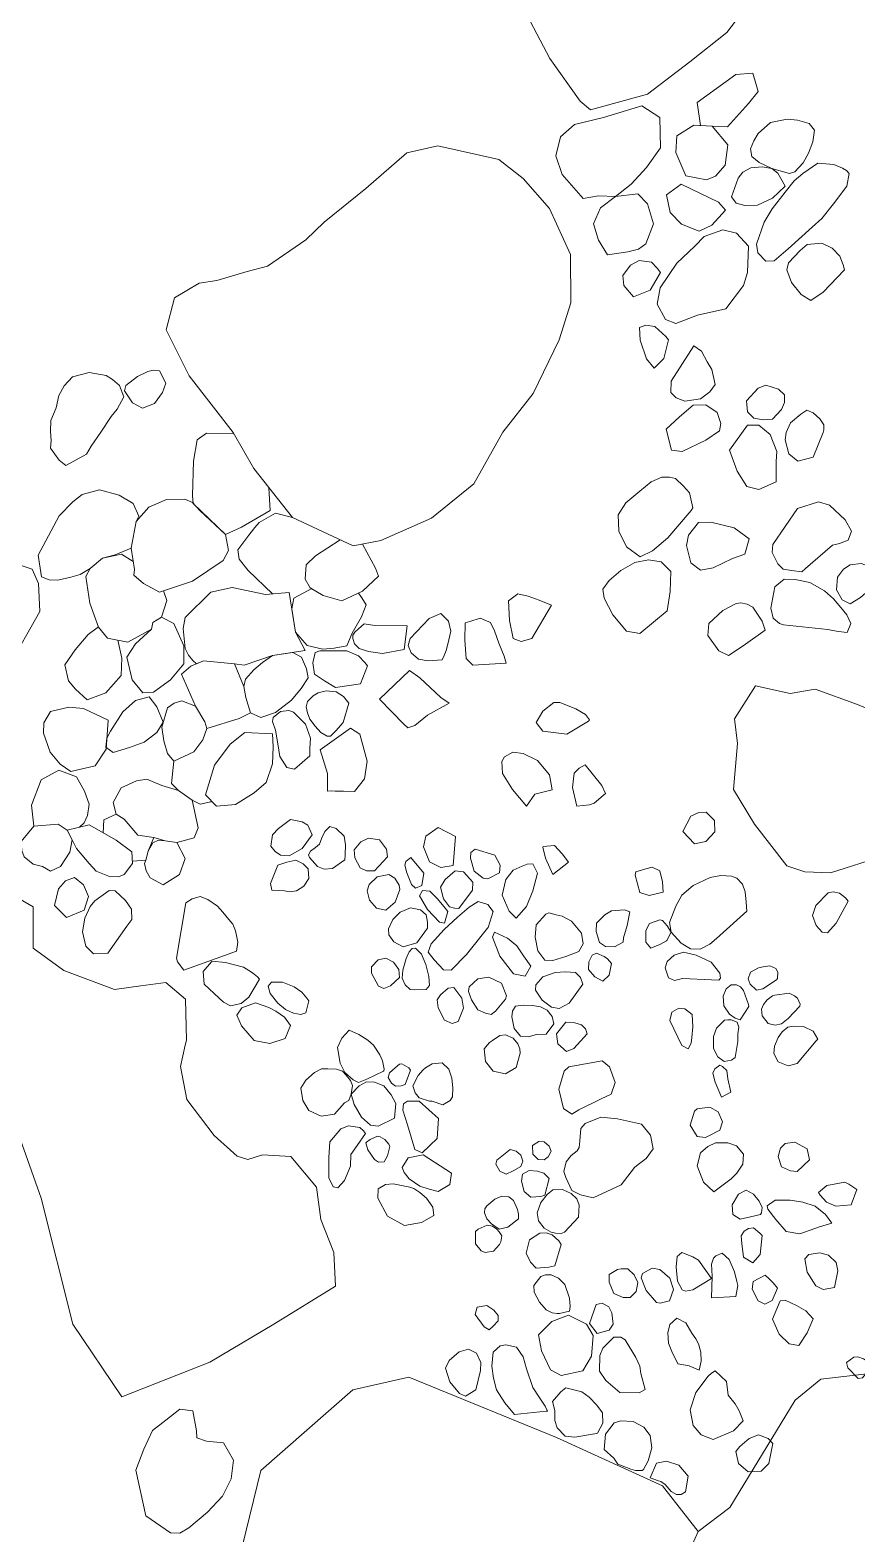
# Model space of a CAD drawing. Header units: metres. Extents: x -10443 to -4073, y -33280 to -26846.
# Drawn here: x -7325.156 to -7322.687, y -29233.249 to -29228.76 of the extents above; entities that cross this region are included whole.
import ezdxf

# ---------------------------------------------------------------- set-up
doc = ezdxf.new("R2010")
doc.units = ezdxf.units.M
doc.header["$MEASUREMENT"] = 0
doc.linetypes.add('CONTINUOUS_2', pattern=[0])
doc.layers.add('石', color=241, linetype='CONTINUOUS_2', lineweight=18)

msp = doc.modelspace()

# ---------------------------------------------------------------- linework, layer by layer
at = {"layer": '石', "linetype": 'CONTINUOUS_2', "lineweight": 18, "flags": 128}
for points in [[(-7322.9554, -29228.3887), (-7323.1047, -29228.236), (-7323.2207, -29228.1848), (-7323.2845, -29228.1959), (-7323.3996, -29228.2524), (-7323.46, -29228.2984), (-7323.4898, -29228.3752), (-7323.5358, -29228.4186), (-7323.6139, -29228.5053), (-7323.699, -29228.6286), (-7323.6721, -29228.7168), (-7323.604, -29228.8457), (-7323.5139, -29228.9728), (-7323.4828, -29228.9985), (-7323.3122, -29228.952), (-7323.1858, -29228.8554), (-7323.0757, -29228.7677), (-7322.9627, -29228.6187), (-7322.9024, -29228.5304), (-7322.9554, -29228.3887)], [(-7323.154, -29229.0451), (-7323.1648, -29228.9767), (-7323.0486, -29228.8934), (-7322.9983, -29228.8888), (-7322.9826, -29228.944), (-7323.0114, -29228.9799), (-7323.0738, -29229.0487), (-7323.0994, -29229.0486), (-7323.111, -29229.0493), (-7323.1198, -29229.0473)], [(-7323.4592, -29229.2556), (-7323.5047, -29229.2631), (-7323.5675, -29229.191), (-7323.5858, -29229.1356), (-7323.5719, -29229.0792), (-7323.5301, -29229.0418), (-7323.4438, -29229.0212), (-7323.3293, -29228.9863), (-7323.276, -29229.0218), (-7323.2736, -29229.1117), (-7323.3159, -29229.1707), (-7323.3613, -29229.2206), (-7323.4081, -29229.2575), (-7323.4592, -29229.2556)], [(-7323.1363, -29229.2073), (-7323.1981, -29229.1955), (-7323.2279, -29229.1262), (-7323.2248, -29229.0765), (-7323.1745, -29229.0438), (-7323.1198, -29229.0473), (-7323.0733, -29229.1026), (-7323.0812, -29229.1634), (-7323.1098, -29229.1968), (-7323.1363, -29229.2073)], [(-7324.7242, -29229.5598), (-7324.6512, -29229.5162), (-7324.5986, -29229.5074), (-7324.5078, -29229.4807), (-7324.4469, -29229.4649), (-7324.3324, -29229.3865), (-7324.2778, -29229.3336), (-7324.1537, -29229.233), (-7324.031, -29229.1265), (-7323.9388, -29229.1057), (-7323.756, -29229.1467), (-7323.684, -29229.203), (-7323.6054, -29229.2925), (-7323.5425, -29229.4306), (-7323.5417, -29229.5748), (-7323.5763, -29229.6852), (-7323.6538, -29229.8456), (-7323.7446, -29229.9607), (-7323.8311, -29230.1145), (-7323.9573, -29230.2169), (-7324.1092, -29230.2843), (-7324.1913, -29230.3002), (-7324.3722, -29230.2152), (-7324.4882, -29230.0686), (-7324.5499, -29229.9613), (-7324.6812, -29229.7923), (-7324.7499, -29229.6555), (-7324.7242, -29229.5598)], [(-7323.3712, -29229.4221), (-7323.4322, -29229.4309), (-7323.4592, -29229.3875), (-7323.4741, -29229.3388), (-7323.4533, -29229.2907), (-7323.4081, -29229.2575), (-7323.342, -29229.2492), (-7323.3126, -29229.2787), (-7323.2948, -29229.3391), (-7323.3179, -29229.3986), (-7323.3398, -29229.4146), (-7323.3712, -29229.4221)], [(-7324.9284, -29229.7911), (-7324.9793, -29229.7829), (-7325.0289, -29229.7952), (-7325.054, -29229.8219), (-7325.0699, -29229.8512), (-7325.0777, -29229.8878), (-7325.0935, -29229.9255), (-7325.0949, -29229.9588), (-7325.093, -29229.9851), (-7325.095, -29230.0085), (-7325.0689, -29230.0438), (-7325.0487, -29230.0604), (-7324.9869, -29230.0259), (-7324.9734, -29230.002), (-7324.9447, -29229.9605), (-7324.9133, -29229.9139), (-7324.8962, -29229.8919), (-7324.8755, -29229.855), (-7324.8885, -29229.8212), (-7324.9093, -29229.8038), (-7324.9284, -29229.7911)], [(-7324.8743, -29229.8372), (-7324.8501, -29229.8728), (-7324.82, -29229.8887), (-7324.7842, -29229.8747), (-7324.7601, -29229.8419), (-7324.7501, -29229.8147), (-7324.7696, -29229.7773), (-7324.788, -29229.7753), (-7324.804, -29229.7796), (-7324.8353, -29229.7947), (-7324.8699, -29229.8217), (-7324.8743, -29229.8372)], [(-7324.5482, -29229.9654), (-7324.6295, -29229.964), (-7324.6568, -29229.9839), (-7324.6683, -29230.0469), (-7324.6706, -29230.1509), (-7324.669, -29230.173), (-7324.5725, -29230.2664), (-7324.525, -29230.244), (-7324.4395, -29230.1942), (-7324.4435, -29230.127)], [(-7324.8387, -29230.2276), (-7324.831, -29230.211), (-7324.8479, -29230.1739), (-7324.8901, -29230.1486), (-7324.9485, -29230.1326), (-7325.0004, -29230.1469), (-7325.0285, -29230.1683), (-7325.0686, -29230.2104), (-7325.1087, -29230.2849), (-7325.1313, -29230.3279), (-7325.1221, -29230.3925), (-7325.099, -29230.4013), (-7325.0729, -29230.4025), (-7325.0345, -29230.3933), (-7325.0058, -29230.385), (-7324.9763, -29230.3674), (-7324.9394, -29230.3364), (-7324.9022, -29230.3263), (-7324.8541, -29230.3066), (-7324.8387, -29230.2276)], [(-7324.8444, -29230.3706), (-7324.8541, -29230.3066), (-7324.8387, -29230.2276), (-7324.8015, -29230.1839), (-7324.7483, -29230.1612), (-7324.6936, -29230.1609), (-7324.6714, -29230.1705), (-7324.649, -29230.1939), (-7324.5725, -29230.2664), (-7324.5635, -29230.3141), (-7324.5797, -29230.3434), (-7324.6706, -29230.4055), (-7324.7691, -29230.4379), (-7324.8173, -29230.4123), (-7324.8458, -29230.3876), (-7324.8444, -29230.3706)], [(-7324.4319, -29230.4428), (-7324.5052, -29230.3738), (-7324.5321, -29230.3398), (-7324.5356, -29230.3114), (-7324.5028, -29230.2681), (-7324.485, -29230.2449), (-7324.472, -29230.2306), (-7324.4228, -29230.2026), (-7324.3722, -29230.2152)], [(-7324.2298, -29230.2821), (-7324.3034, -29230.3297), (-7324.3314, -29230.3563), (-7324.3343, -29230.3996), (-7324.3194, -29230.4248), (-7324.2813, -29230.4478), (-7324.2255, -29230.4638), (-7324.1632, -29230.435), (-7324.1157, -29230.3905), (-7324.1247, -29230.3667), (-7324.1637, -29230.2949)], [(-7325.5416, -29230.7622), (-7325.5329, -29230.6772), (-7325.4433, -29230.5031), (-7325.4004, -29230.4223), (-7325.3386, -29230.3751), (-7325.2232, -29230.3442), (-7325.1498, -29230.3699), (-7325.1305, -29230.4126), (-7325.1263, -29230.4962), (-7325.2216, -29230.6634), (-7325.4605, -29230.8308), (-7325.5205, -29230.7987), (-7325.5416, -29230.7622)], [(-7324.848, -29230.3469), (-7324.8829, -29230.3251), (-7324.9394, -29230.3364), (-7324.9763, -29230.3674), (-7324.9894, -29230.391), (-7324.9776, -29230.4706), (-7324.9515, -29230.5429), (-7324.9244, -29230.5752), (-7324.864, -29230.5873), (-7324.7937, -29230.5484), (-7324.789, -29230.5285), (-7324.7631, -29230.5125), (-7324.7471, -29230.4626), (-7324.757, -29230.4339)], [(-7324.6586, -29230.6518), (-7324.6378, -29230.6429), (-7324.5457, -29230.6516), (-7324.5165, -29230.6564), (-7324.4321, -29230.6269), (-7324.3344, -29230.6123), (-7324.3635, -29230.5576), (-7324.3825, -29230.4386), (-7324.4529, -29230.4446), (-7324.5528, -29230.4237), (-7324.616, -29230.4383), (-7324.6924, -29230.5136), (-7324.6987, -29230.5461), (-7324.6929, -29230.6062), (-7324.6833, -29230.6261), (-7324.6695, -29230.6424), (-7324.6586, -29230.6518)], [(-7324.3149, -29230.4275), (-7324.3683, -29230.4564), (-7324.3745, -29230.4883), (-7324.3635, -29230.5576), (-7324.3286, -29230.5974), (-7324.2817, -29230.6083), (-7324.2481, -29230.6053), (-7324.2099, -29230.5984), (-7324.1943, -29230.5603), (-7324.1665, -29230.5122), (-7324.1523, -29230.4762), (-7324.165, -29230.4554), (-7324.1753, -29230.4406)], [(-7324.8513, -29230.6996), (-7324.8188, -29230.7383), (-7324.787, -29230.7368), (-7324.7368, -29230.6993), (-7324.6967, -29230.6516), (-7324.6969, -29230.5981), (-7324.7264, -29230.532), (-7324.7631, -29230.5125), (-7324.789, -29230.5285), (-7324.7937, -29230.5484), (-7324.8411, -29230.5921), (-7324.8674, -29230.6318), (-7324.8513, -29230.6996)], [(-7324.8936, -29230.5814), (-7324.8814, -29230.6348), (-7324.8836, -29230.687), (-7324.93, -29230.739), (-7324.9857, -29230.7597), (-7325.02, -29230.7273), (-7325.0409, -29230.7024), (-7325.0521, -29230.6553), (-7325.0213, -29230.6106), (-7324.9826, -29230.564), (-7324.9518, -29230.5419)], [(-7324.5181, -29230.7195), (-7324.5457, -29230.6516), (-7324.6378, -29230.6429), (-7324.6756, -29230.659), (-7324.7039, -29230.6827), (-7324.6622, -29230.7786), (-7324.6344, -29230.8255), (-7324.6282, -29230.8454), (-7324.5317, -29230.8149), (-7324.498, -29230.7987), (-7324.5119, -29230.7521), (-7324.5181, -29230.7195)], [(-7322.8969, -29231.2546), (-7322.9937, -29231.1308), (-7323.0558, -29231.0273), (-7323.0437, -29230.89), (-7323.0527, -29230.8162), (-7322.9902, -29230.7179), (-7322.8865, -29230.7404), (-7322.8124, -29230.7277), (-7322.6857, -29230.7733), (-7322.5708, -29230.8218), (-7322.4253, -29230.873), (-7322.4164, -29230.9247), (-7322.4217, -29231.1174), (-7322.6099, -29231.2258), (-7322.7661, -29231.2756), (-7322.8428, -29231.2727), (-7322.8969, -29231.2546)], [(-7325.0945, -29230.7942), (-7325.0399, -29230.7818), (-7324.9964, -29230.7851), (-7324.9231, -29230.82), (-7324.929, -29230.9066), (-7324.9613, -29230.9567), (-7325.0345, -29230.9731), (-7325.0662, -29230.9515), (-7325.0961, -29230.9159), (-7325.1156, -29230.8589), (-7325.1146, -29230.8277), (-7325.0945, -29230.7942)], [(-7324.93, -29230.9006), (-7324.9074, -29230.9163), (-7324.8589, -29230.9017), (-7324.8154, -29230.8862), (-7324.777, -29230.8571), (-7324.7582, -29230.8257), (-7324.7777, -29230.7801), (-7324.8002, -29230.7508), (-7324.8415, -29230.7615), (-7324.8792, -29230.7952), (-7324.9156, -29230.8529), (-7324.9271, -29230.8741), (-7324.93, -29230.9006)], [(-7324.6622, -29230.7786), (-7324.7029, -29230.7625), (-7324.7257, -29230.7691), (-7324.7458, -29230.7838), (-7324.7627, -29230.841), (-7324.7566, -29230.882), (-7324.7451, -29230.9194), (-7324.7266, -29230.9427), (-7324.6673, -29230.9148), (-7324.6402, -29230.8785), (-7324.6282, -29230.8454), (-7324.6344, -29230.8255)], [(-7324.5317, -29230.8149), (-7324.6282, -29230.8454), (-7324.6402, -29230.8785), (-7324.6673, -29230.9148), (-7324.7266, -29230.9427), (-7324.7333, -29231.009), (-7324.7124, -29231.03), (-7324.6716, -29231.0587), (-7324.6476, -29231.0712), (-7324.6162, -29231.0637), (-7324.6144, -29231.0615)], [(-7325.1443, -29231.1364), (-7325.1517, -29231.0736), (-7325.1229, -29230.9982), (-7325.0703, -29230.9697), (-7325.0173, -29230.9892), (-7324.9938, -29231.0322), (-7324.9789, -29231.0711), (-7324.9847, -29231.1042), (-7324.9941, -29231.1267), (-7325.0083, -29231.1395)], [(-7324.8992, -29231.1006), (-7324.9074, -29231.0659), (-7324.8836, -29231.0219), (-7324.838, -29231.0014), (-7324.8068, -29230.9961), (-7324.7629, -29231.0148), (-7324.7124, -29231.03), (-7324.6716, -29231.0587), (-7324.6544, -29231.1416), (-7324.6661, -29231.1713), (-7324.7174, -29231.185), (-7324.7526, -29231.1807), (-7324.7862, -29231.1705)], [(-7324.9373, -29231.1565), (-7324.9353, -29231.1176), (-7324.8985, -29231.1003), (-7324.8748, -29231.116), (-7324.834, -29231.1635), (-7324.7862, -29231.1705), (-7324.8034, -29231.2111), (-7324.8103, -29231.2379), (-7324.8503, -29231.2405)], [(-7325.1803, -29231.2091), (-7325.1825, -29231.1824), (-7325.1443, -29231.1364), (-7325.0716, -29231.1306), (-7325.0447, -29231.1485), (-7325.0302, -29231.1775), (-7325.0368, -29231.2145), (-7325.0653, -29231.2572), (-7325.0953, -29231.2712), (-7325.1188, -29231.2574), (-7325.147, -29231.2496), (-7325.1736, -29231.228), (-7325.1803, -29231.2091)], [(-7325.0447, -29231.1485), (-7324.9798, -29231.1325), (-7324.8984, -29231.1784), (-7324.8524, -29231.2131), (-7324.8497, -29231.2476), (-7324.8749, -29231.2812), (-7324.8914, -29231.2878), (-7324.9186, -29231.2865), (-7324.9582, -29231.2705), (-7324.9796, -29231.2476), (-7325.0172, -29231.2027), (-7325.0302, -29231.1775)], [(-7324.7174, -29231.185), (-7324.6931, -29231.2332), (-7324.7099, -29231.2809), (-7324.758, -29231.3119), (-7324.7976, -29231.2912), (-7324.8097, -29231.2701), (-7324.8146, -29231.2482), (-7324.8103, -29231.2379), (-7324.8034, -29231.2111), (-7324.7897, -29231.1858), (-7324.7726, -29231.178), (-7324.7526, -29231.1807)], [(-7324.8818, -29232.8402), (-7325.0285, -29232.6226), (-7325.1224, -29232.2472), (-7325.2084, -29232.0046), (-7325.4709, -29231.5873), (-7325.5426, -29231.5513), (-7325.5297, -29231.4619), (-7325.5496, -29231.4064), (-7325.4656, -29231.3372), (-7325.3751, -29231.2931), (-7325.2516, -29231.3169), (-7325.1464, -29231.3774), (-7325.1463, -29231.5009), (-7325.0547, -29231.5674), (-7324.9036, -29231.624), (-7324.8247, -29231.6135), (-7324.7501, -29231.6027), (-7324.6917, -29231.6533), (-7324.6893, -29231.7749), (-7324.6928, -29231.7897), (-7324.707, -29231.8535), (-7324.6876, -29231.9527), (-7324.6059, -29232.0595), (-7324.5377, -29232.1218), (-7324.506, -29232.131), (-7324.4615, -29232.1176), (-7324.3775, -29232.1228), (-7324.301, -29232.214), (-7324.2877, -29232.3105), (-7324.2487, -29232.4092), (-7324.2445, -29232.5092), (-7324.4277, -29232.6232), (-7324.6196, -29232.7364), (-7324.8818, -29232.8402)], [(-7321.0203, -29232.6169), (-7321.0749, -29232.613), (-7321.1504, -29232.5843), (-7321.2061, -29232.5496), (-7321.2756, -29232.53), (-7321.3162, -29232.5428), (-7321.3606, -29232.5765), (-7321.4234, -29232.6451), (-7321.4587, -29232.6748), (-7321.5616, -29232.6956), (-7321.6261, -29232.6948), (-7321.7288, -29232.6695), (-7322.1601, -29232.6683), (-7322.2957, -29232.6882), (-7322.3853, -29232.8325), (-7322.4948, -29232.9279), (-7322.5817, -29232.8096), (-7322.632, -29232.7686), (-7322.7954, -29232.787), (-7322.8721, -29232.8496), (-7323.0668, -29233.1706), (-7323.1615, -29233.2418)], [(-7323.994, -29233.7729), (-7324.3638, -29233.68), (-7324.5779, -29233.5157), (-7324.4669, -29233.0601), (-7324.1926, -29232.8186), (-7324.025, -29232.7814), (-7323.5839, -29232.9617), (-7323.2676, -29233.1058), (-7323.1615, -29233.2418), (-7323.2528, -29233.4457)]]:
    msp.add_lwpolyline(points, dxfattribs=at)
for points in [[(-7322.9792, -29229.1561), (-7323.001, -29229.1376), (-7323.005, -29229.1153), (-7322.9952, -29229.0908), (-7322.9822, -29229.0694), (-7322.9457, -29229.0366), (-7322.8957, -29229.0267), (-7322.8646, -29229.0294), (-7322.8301, -29229.0393), (-7322.8141, -29229.059), (-7322.8191, -29229.0936), (-7322.8318, -29229.1273), (-7322.8475, -29229.1568), (-7322.8724, -29229.1834), (-7322.8888, -29229.1882), (-7322.9416, -29229.1732)], [(-7322.9391, -29229.262), (-7322.984, -29229.2831), (-7323.022, -29229.2843), (-7323.0477, -29229.2775), (-7323.0614, -29229.2584), (-7323.0418, -29229.2029), (-7323.028, -29229.1843), (-7323.0044, -29229.1716), (-7322.9707, -29229.1681), (-7322.9416, -29229.1732), (-7322.9236, -29229.1876), (-7322.902, -29229.2261)], [(-7322.893, -29229.4133), (-7322.9346, -29229.4495), (-7322.9598, -29229.4505), (-7322.9832, -29229.4253), (-7322.9874, -29229.3993), (-7322.9643, -29229.3339), (-7322.9403, -29229.2936), (-7322.9019, -29229.2437), (-7322.8752, -29229.2107), (-7322.8489, -29229.1887), (-7322.8039, -29229.1579), (-7322.7567, -29229.1621), (-7322.7301, -29229.1727), (-7322.7185, -29229.1795), (-7322.7109, -29229.1885), (-7322.7174, -29229.2258), (-7322.7574, -29229.2795), (-7322.7926, -29229.3232), (-7322.8212, -29229.3484)], [(-7323.1207, -29229.3424), (-7323.1589, -29229.3602), (-7323.2111, -29229.3402), (-7323.2445, -29229.3046), (-7323.2563, -29229.2525), (-7323.2122, -29229.2207), (-7323.1003, -29229.2739), (-7323.0802, -29229.2978)], [(-7323.079, -29229.592), (-7323.1636, -29229.6116), (-7323.2283, -29229.6358), (-7323.259, -29229.6244), (-7323.2839, -29229.578), (-7323.2748, -29229.5296), (-7323.225, -29229.456), (-7323.1715, -29229.4058), (-7323.143, -29229.3765), (-7323.0873, -29229.3564), (-7323.0468, -29229.3666), (-7323.0107, -29229.4054), (-7323.0137, -29229.4841), (-7323.0258, -29229.5225)], [(-7322.788, -29229.5429), (-7322.8249, -29229.568), (-7322.8541, -29229.55), (-7322.8831, -29229.5141), (-7322.8964, -29229.4757), (-7322.8914, -29229.4549), (-7322.8574, -29229.4181), (-7322.8359, -29229.4001), (-7322.7926, -29229.3968), (-7322.7617, -29229.4111), (-7322.7382, -29229.435), (-7322.7282, -29229.4609), (-7322.725, -29229.4759)], [(-7323.3047, -29229.537), (-7323.3545, -29229.5564), (-7323.383, -29229.5224), (-7323.3862, -29229.4933), (-7323.3629, -29229.4619), (-7323.338, -29229.4481), (-7323.3005, -29229.4532), (-7323.2835, -29229.4708), (-7323.2737, -29229.4838)], [(-7323.2634, -29229.7409), (-7323.2929, -29229.7691), (-7323.3155, -29229.7421), (-7323.3344, -29229.6859), (-7323.3368, -29229.6478), (-7323.3176, -29229.6411), (-7323.2904, -29229.6454), (-7323.2583, -29229.6752), (-7323.2502, -29229.6849)], [(-7323.1106, -29229.8184), (-7323.1266, -29229.8401), (-7323.1541, -29229.8608), (-7323.2015, -29229.8676), (-7323.227, -29229.8583), (-7323.2429, -29229.8422), (-7323.2419, -29229.8082), (-7323.1743, -29229.7031), (-7323.1513, -29229.7192), (-7323.1342, -29229.7509), (-7323.1208, -29229.7739)], [(-7322.9393, -29229.9216), (-7322.9671, -29229.9237), (-7322.9956, -29229.9192), (-7323.0144, -29229.8996), (-7323.0173, -29229.8666), (-7322.9826, -29229.8292), (-7322.9593, -29229.8204), (-7322.9219, -29229.8326), (-7322.9041, -29229.8496), (-7322.9034, -29229.8715), (-7322.9124, -29229.8931)], [(-7323.1381, -29229.9847), (-7323.2094, -29230.0179), (-7323.2408, -29230.0142), (-7323.2565, -29229.9512), (-7323.2167, -29229.9143), (-7323.1761, -29229.8803), (-7323.1385, -29229.8787), (-7323.1049, -29229.9019), (-7323.0933, -29229.9347), (-7323.0981, -29229.9564)], [(-7322.8183, -29230.0355), (-7322.8636, -29230.047), (-7322.8906, -29230.0254), (-7322.9013, -29229.983), (-7322.8984, -29229.9611), (-7322.8853, -29229.9324), (-7322.8552, -29229.9071), (-7322.8368, -29229.8953), (-7322.8182, -29229.9027), (-7322.7977, -29229.9208), (-7322.7867, -29229.9382), (-7322.7861, -29229.9536), (-7322.7887, -29229.9611)], [(-7322.9287, -29230.1087), (-7322.9798, -29230.1321), (-7323.0157, -29230.1232), (-7323.0453, -29230.0773), (-7323.0678, -29230.0147), (-7323.014, -29229.9395), (-7322.9803, -29229.9395), (-7322.9462, -29229.9675), (-7322.9266, -29230.0184), (-7322.9282, -29230.0481)], [(-7323.2522, -29230.2761), (-7323.2979, -29230.3145), (-7323.3341, -29230.3325), (-7323.3749, -29230.3029), (-7323.3987, -29230.2556), (-7323.4002, -29230.2073), (-7323.3769, -29230.1718), (-7323.3353, -29230.1369), (-7323.3021, -29230.109), (-7323.27, -29230.0945), (-7323.2469, -29230.0946), (-7323.229, -29230.099), (-7323.2049, -29230.1213), (-7323.1875, -29230.1421), (-7323.1769, -29230.1864), (-7323.1825, -29230.1946)], [(-7322.8409, -29230.367), (-7322.8521, -29230.3776), (-7322.8825, -29230.3737), (-7322.9072, -29230.3696), (-7322.9238, -29230.354), (-7322.9407, -29230.3198), (-7322.9386, -29230.2956), (-7322.8644, -29230.1885), (-7322.8023, -29230.1682), (-7322.7698, -29230.1788), (-7322.7229, -29230.222), (-7322.7035, -29230.2565), (-7322.7141, -29230.2831), (-7322.7394, -29230.2925), (-7322.7604, -29230.2983)], [(-7323.117, -29230.3658), (-7323.1541, -29230.3722), (-7323.183, -29230.3504), (-7323.1959, -29230.2992), (-7323.1902, -29230.2679), (-7323.16, -29230.2302), (-7323.1233, -29230.2295), (-7323.0537, -29230.2457), (-7323.0091, -29230.2791), (-7323.022, -29230.3242), (-7323.0591, -29230.3377)], [(-7323.2543, -29230.4934), (-7323.3353, -29230.5615), (-7323.3751, -29230.5541), (-7323.4161, -29230.5053), (-7323.4416, -29230.4559), (-7323.4461, -29230.4295), (-7323.4274, -29230.4032), (-7323.3921, -29230.3735), (-7323.3505, -29230.3493), (-7323.3093, -29230.3413), (-7323.2723, -29230.3474), (-7323.243, -29230.376), (-7323.2454, -29230.4364)], [(-7322.6765, -29230.4539), (-7322.7077, -29230.473), (-7322.7311, -29230.4611), (-7322.7481, -29230.4313), (-7322.7453, -29230.3935), (-7322.7277, -29230.3693), (-7322.7074, -29230.357), (-7322.6749, -29230.3526), (-7322.6529, -29230.3601), (-7322.634, -29230.3985), (-7322.6325, -29230.4059), (-7322.6362, -29230.4184)], [(-7322.9065, -29230.5354), (-7322.9187, -29230.5315), (-7322.9375, -29230.5154), (-7322.9445, -29230.4859), (-7322.9322, -29230.4224), (-7322.9042, -29230.3989), (-7322.8715, -29230.3998), (-7322.8281, -29230.4094), (-7322.784, -29230.4344), (-7322.7572, -29230.458), (-7322.7354, -29230.4839), (-7322.7171, -29230.5058), (-7322.7059, -29230.5318), (-7322.7169, -29230.5587), (-7322.7426, -29230.5555), (-7322.7597, -29230.5521), (-7322.7739, -29230.5499)], [(-7323.6584, -29230.5762), (-7323.69, -29230.585), (-7323.7133, -29230.5762), (-7323.725, -29230.5222), (-7323.7276, -29230.4642), (-7323.6997, -29230.4426), (-7323.6686, -29230.4501), (-7323.6359, -29230.4617), (-7323.5997, -29230.4773)], [(-7323.0275, -29230.598), (-7323.0705, -29230.627), (-7323.1001, -29230.6128), (-7323.1327, -29230.5676), (-7323.1295, -29230.5313), (-7323.0876, -29230.4926), (-7323.0483, -29230.472), (-7323.0337, -29230.4704), (-7323.0147, -29230.474), (-7322.9982, -29230.4831), (-7322.9701, -29230.525), (-7322.9618, -29230.5518)], [(-7323.9675, -29230.6435), (-7323.9962, -29230.6384), (-7324.0185, -29230.6194), (-7324.0268, -29230.5972), (-7324.0216, -29230.5763), (-7323.9646, -29230.5167), (-7323.9294, -29230.5013), (-7323.907, -29230.5243), (-7323.8998, -29230.5544), (-7323.9083, -29230.5931), (-7323.9138, -29230.6118), (-7323.9194, -29230.6267), (-7323.9253, -29230.6404)], [(-7323.8339, -29230.6562), (-7323.8543, -29230.6361), (-7323.8582, -29230.5809), (-7323.8566, -29230.53), (-7323.8427, -29230.5254), (-7323.812, -29230.5156), (-7323.7814, -29230.5289), (-7323.7691, -29230.554), (-7323.756, -29230.5908), (-7323.7401, -29230.6288), (-7323.7342, -29230.6505)], [(-7324.0386, -29230.609), (-7324.1038, -29230.6207), (-7324.1458, -29230.615), (-7324.1736, -29230.6063), (-7324.1875, -29230.5928), (-7324.1926, -29230.5761), (-7324.1926, -29230.5662), (-7324.1867, -29230.5575), (-7324.1755, -29230.5471), (-7324.158, -29230.5324), (-7324.1262, -29230.5377), (-7324.0301, -29230.5384)], [(-7324.169, -29230.712), (-7324.2437, -29230.7228), (-7324.2773, -29230.7025), (-7324.3064, -29230.6833), (-7324.3117, -29230.6488), (-7324.3052, -29230.6186), (-7324.2906, -29230.6134), (-7324.2104, -29230.6134), (-7324.1757, -29230.628), (-7324.1569, -29230.6476), (-7324.1482, -29230.658)], [(-7324.3753, -29230.7602), (-7324.4235, -29230.7975), (-7324.4667, -29230.8125), (-7324.498, -29230.7987), (-7324.5119, -29230.7521), (-7324.5181, -29230.7195), (-7324.5123, -29230.6973), (-7324.4876, -29230.6695), (-7324.4617, -29230.6478), (-7324.4321, -29230.6269), (-7324.371, -29230.6181), (-7324.3452, -29230.6319), (-7324.3304, -29230.6674), (-7324.3254, -29230.694), (-7324.3466, -29230.7259)], [(-7324.1131, -29230.7571), (-7324.0228, -29230.672), (-7323.992, -29230.6933), (-7323.9291, -29230.7527), (-7323.9043, -29230.7696), (-7323.969, -29230.805), (-7324.0077, -29230.8363), (-7324.0282, -29230.8429), (-7324.04, -29230.8316)], [(-7324.2428, -29230.8524), (-7324.2591, -29230.8677), (-7324.269, -29230.8681), (-7324.2881, -29230.8566), (-7324.3049, -29230.8384), (-7324.3202, -29230.8174), (-7324.328, -29230.7987), (-7324.332, -29230.7808), (-7324.3276, -29230.7645), (-7324.3106, -29230.7472), (-7324.2962, -29230.7382), (-7324.2722, -29230.733), (-7324.2424, -29230.7356), (-7324.2197, -29230.7496), (-7324.2047, -29230.7693), (-7324.2214, -29230.8273)], [(-7324.3668, -29230.9662), (-7324.3895, -29230.9616), (-7324.4104, -29230.9284), (-7324.4161, -29230.8906), (-7324.4234, -29230.8496), (-7324.432, -29230.8238), (-7324.4303, -29230.8117), (-7324.4083, -29230.7944), (-7324.3829, -29230.7908), (-7324.3699, -29230.7965), (-7324.3339, -29230.8324), (-7324.3183, -29230.8735), (-7324.3204, -29230.9048), (-7324.321, -29230.9266)], [(-7323.5533, -29230.8619), (-7323.6247, -29230.8527), (-7323.6446, -29230.8269), (-7323.6253, -29230.793), (-7323.5922, -29230.767), (-7323.5739, -29230.7676), (-7323.5265, -29230.7862), (-7323.4981, -29230.8031), (-7323.4861, -29230.8196), (-7323.4883, -29230.8233)], [(-7324.5149, -29230.8574), (-7324.5589, -29230.892), (-7324.6054, -29230.9546), (-7324.6324, -29231.0432), (-7324.5994, -29231.0768), (-7324.5426, -29231.0715), (-7324.487, -29231.0367), (-7324.4511, -29231.0065), (-7324.4321, -29230.9505), (-7324.4302, -29230.8994), (-7324.4319, -29230.8608)], [(-7324.2896, -29230.9085), (-7324.1992, -29230.8445), (-7324.1718, -29230.8616), (-7324.15, -29230.9425), (-7324.1578, -29230.9951), (-7324.1875, -29231.0329), (-7324.2201, -29231.032), (-7324.2451, -29231.0317), (-7324.2553, -29231.0308), (-7324.2676, -29231.0317), (-7324.2681, -29230.979)], [(-7323.6489, -29231.0413), (-7323.6742, -29231.0766), (-7323.716, -29231.0267), (-7323.7455, -29230.9789), (-7323.7472, -29230.9431), (-7323.7393, -29230.9294), (-7323.715, -29230.9161), (-7323.6836, -29230.9198), (-7323.6411, -29230.9408), (-7323.6053, -29230.9834), (-7323.5977, -29231.0284)], [(-7323.5232, -29231.0765), (-7323.5369, -29231.0207), (-7323.5319, -29230.9788), (-7323.5165, -29230.9635), (-7323.4989, -29230.9535), (-7323.4491, -29231.0156), (-7323.4377, -29231.0391), (-7323.4723, -29231.0681), (-7323.4862, -29231.0727)], [(-7323.139, -29231.1821), (-7323.1723, -29231.1888), (-7323.2076, -29231.1524), (-7323.1837, -29231.1063), (-7323.1597, -29231.0956), (-7323.1378, -29231.0949), (-7323.1123, -29231.1196), (-7323.1121, -29231.1537)], [(-7324.3432, -29231.2036), (-7324.3823, -29231.2246), (-7324.4085, -29231.2229), (-7324.4242, -29231.2126), (-7324.4369, -29231.196), (-7324.4321, -29231.1624), (-7324.4137, -29231.1435), (-7324.378, -29231.1171), (-7324.3433, -29231.1234), (-7324.3268, -29231.1331), (-7324.314, -29231.1625)], [(-7324.2525, -29231.2626), (-7324.278, -29231.2651), (-7324.2979, -29231.2574), (-7324.3212, -29231.2305), (-7324.3243, -29231.2221), (-7324.3191, -29231.2114), (-7324.3035, -29231.1999), (-7324.292, -29231.1903), (-7324.2848, -29231.1716), (-7324.2758, -29231.1523), (-7324.2613, -29231.1377), (-7324.2425, -29231.1432), (-7324.218, -29231.1668), (-7324.2142, -29231.1919), (-7324.2152, -29231.2226), (-7324.2165, -29231.2371)], [(-7323.8923, -29231.2541), (-7323.93, -29231.2598), (-7323.9639, -29231.2433), (-7323.9817, -29231.1981), (-7323.9744, -29231.166), (-7323.9376, -29231.141), (-7323.886, -29231.1673)], [(-7324.1275, -29231.2694), (-7324.1515, -29231.2699), (-7324.1708, -29231.2609), (-7324.1862, -29231.2313), (-7324.1884, -29231.2072), (-7324.1687, -29231.1836), (-7324.1455, -29231.172), (-7324.113, -29231.177), (-7324.0915, -29231.2054), (-7324.0892, -29231.2278)], [(-7323.5956, -29231.2807), (-7323.6176, -29231.2319), (-7323.625, -29231.1992), (-7323.6242, -29231.1973), (-7323.5905, -29231.1939), (-7323.5671, -29231.219), (-7323.5487, -29231.2437)], [(-7324.4338, -29231.3277), (-7324.4385, -29231.3081), (-7324.4163, -29231.2529), (-7324.3893, -29231.2443), (-7324.3624, -29231.2383), (-7324.3408, -29231.2486), (-7324.3255, -29231.264), (-7324.3241, -29231.2924), (-7324.339, -29231.3155), (-7324.3601, -29231.3297), (-7324.381, -29231.333), (-7324.3967, -29231.3297)], [(-7323.9868, -29231.3137), (-7324.0052, -29231.3212), (-7324.0171, -29231.3107), (-7324.0312, -29231.2758), (-7324.0368, -29231.2528), (-7324.0345, -29231.2419), (-7324.0192, -29231.2301), (-7323.9802, -29231.2772)], [(-7323.7891, -29231.2941), (-7323.803, -29231.2916), (-7323.83, -29231.2706), (-7323.8408, -29231.2324), (-7323.8399, -29231.2152), (-7323.8275, -29231.2047), (-7323.7687, -29231.2227), (-7323.7527, -29231.253), (-7323.7547, -29231.2759)], [(-7324.0659, -29231.3634), (-7324.0937, -29231.3875), (-7324.1218, -29231.3812), (-7324.1425, -29231.3576), (-7324.1499, -29231.3299), (-7324.1431, -29231.3109), (-7324.1197, -29231.2881), (-7324.0848, -29231.2809), (-7324.0669, -29231.2918), (-7324.0538, -29231.3131), (-7324.0523, -29231.3252)], [(-7323.8757, -29231.3821), (-7323.8892, -29231.3816), (-7323.9042, -29231.3777), (-7323.922, -29231.3537), (-7323.9305, -29231.3183), (-7323.9163, -29231.2958), (-7323.8864, -29231.2695), (-7323.8623, -29231.2729), (-7323.8342, -29231.3036), (-7323.835, -29231.3279)], [(-7323.674, -29231.3764), (-7323.7052, -29231.4109), (-7323.7259, -29231.3904), (-7323.7461, -29231.3425), (-7323.7356, -29231.2959), (-7323.7139, -29231.2682), (-7323.6865, -29231.2559), (-7323.6719, -29231.2495), (-7323.6545, -29231.249), (-7323.6415, -29231.2771), (-7323.6506, -29231.3142), (-7323.6551, -29231.3299)], [(-7323.2657, -29231.3339), (-7323.3076, -29231.3431), (-7323.3351, -29231.3343), (-7323.3498, -29231.2829), (-7323.3477, -29231.2728), (-7323.3174, -29231.2639), (-7323.299, -29231.2591), (-7323.2756, -29231.2702), (-7323.2675, -29231.3023)], [(-7323.1062, -29231.4714), (-7323.127, -29231.4889), (-7323.1552, -29231.5037), (-7323.1841, -29231.5031), (-7323.2124, -29231.4862), (-7323.2423, -29231.4528), (-7323.2465, -29231.4245), (-7323.2278, -29231.3751), (-7323.2105, -29231.3429), (-7323.1762, -29231.3141), (-7323.1259, -29231.2896), (-7323.0936, -29231.2838), (-7323.062, -29231.2856), (-7323.0462, -29231.2918), (-7323.0295, -29231.3096), (-7323.0209, -29231.3325), (-7323.0178, -29231.3636), (-7323.0163, -29231.3907)], [(-7324.9942, -29231.3875), (-7325.0471, -29231.4089), (-7325.0825, -29231.3731), (-7325.0705, -29231.324), (-7325.0501, -29231.2998), (-7325.0232, -29231.2897), (-7324.9962, -29231.3113), (-7324.981, -29231.3463)], [(-7324.9236, -29231.516), (-7324.9662, -29231.518), (-7324.9892, -29231.4948), (-7324.9989, -29231.4516), (-7324.9924, -29231.4108), (-7324.9769, -29231.3765), (-7324.9629, -29231.3594), (-7324.9197, -29231.3286), (-7324.9015, -29231.3292), (-7324.8713, -29231.3588), (-7324.8534, -29231.3844), (-7324.8522, -29231.4153), (-7324.8674, -29231.4352)], [(-7323.9188, -29231.4265), (-7323.9332, -29231.4233), (-7323.9697, -29231.3855), (-7323.9931, -29231.3449), (-7323.984, -29231.329), (-7323.9624, -29231.3309), (-7323.9405, -29231.3527), (-7323.9196, -29231.3777), (-7323.9086, -29231.3908)], [(-7322.7493, -29231.426), (-7322.775, -29231.4546), (-7322.7915, -29231.4531), (-7322.8096, -29231.4329), (-7322.8205, -29231.4031), (-7322.8102, -29231.3732), (-7322.7735, -29231.3353), (-7322.7585, -29231.3321), (-7322.739, -29231.337), (-7322.7216, -29231.3507), (-7322.7134, -29231.3604)], [(-7324.6963, -29231.566), (-7324.7153, -29231.5419), (-7324.7182, -29231.5301), (-7324.6909, -29231.3656), (-7324.6719, -29231.3531), (-7324.6476, -29231.3469), (-7324.6252, -29231.3553), (-7324.5962, -29231.3758), (-7324.5804, -29231.3932), (-7324.5623, -29231.4147), (-7324.5507, -29231.4286), (-7324.5429, -29231.4492), (-7324.5381, -29231.4675), (-7324.5356, -29231.4832), (-7324.5392, -29231.5098)], [(-7323.8534, -29231.5199), (-7323.8985, -29231.566), (-7323.9216, -29231.5653), (-7323.9498, -29231.5358), (-7323.9677, -29231.5131), (-7323.9584, -29231.4876), (-7323.92, -29231.4447), (-7323.8802, -29231.4078), (-7323.8449, -29231.3781), (-7323.8177, -29231.3612), (-7323.789, -29231.3702), (-7323.7735, -29231.3914), (-7323.7879, -29231.4389), (-7323.7907, -29231.4413)], [(-7324.0008, -29231.4851), (-7324.0421, -29231.4969), (-7324.0695, -29231.4821), (-7324.0851, -29231.4606), (-7324.0862, -29231.4434), (-7324.0726, -29231.4154), (-7324.0514, -29231.3929), (-7324.0203, -29231.3802), (-7323.99, -29231.3863), (-7323.9734, -29231.4014), (-7323.9689, -29231.4228), (-7323.9696, -29231.4407)], [(-7323.5569, -29231.5259), (-7323.5957, -29231.5373), (-7323.6188, -29231.5365), (-7323.64, -29231.5084), (-7323.6481, -29231.4679), (-7323.6448, -29231.4309), (-7323.6158, -29231.3994), (-7323.6071, -29231.3957), (-7323.5851, -29231.4008), (-7323.5675, -29231.4049), (-7323.5393, -29231.4202), (-7323.5096, -29231.4556), (-7323.5048, -29231.4881), (-7323.5176, -29231.5107)], [(-7323.438, -29231.4959), (-7323.4555, -29231.4835), (-7323.4662, -29231.4511), (-7323.4647, -29231.4262), (-7323.44, -29231.4008), (-7323.4197, -29231.3897), (-7323.3815, -29231.386), (-7323.3654, -29231.3925), (-7323.3735, -29231.4335), (-7323.3844, -29231.4698), (-7323.3855, -29231.4826), (-7323.4111, -29231.497)], [(-7323.2755, -29231.4898), (-7323.303, -29231.5011), (-7323.3181, -29231.4823), (-7323.3172, -29231.4477), (-7323.3068, -29231.4272), (-7323.2759, -29231.4162), (-7323.2683, -29231.4177), (-7323.2544, -29231.4343), (-7323.2423, -29231.4528), (-7323.2548, -29231.4779), (-7323.2562, -29231.4791)], [(-7323.6775, -29231.5847), (-7323.7129, -29231.5777), (-7323.7538, -29231.5247), (-7323.7752, -29231.4683), (-7323.7693, -29231.4528), (-7323.7305, -29231.4709), (-7323.703, -29231.4939), (-7323.6825, -29231.5239), (-7323.6614, -29231.5546)], [(-7324.0069, -29231.6246), (-7324.0215, -29231.6242), (-7324.0365, -29231.61), (-7324.0446, -29231.59), (-7324.0433, -29231.5662), (-7324.0334, -29231.5311), (-7324.0245, -29231.5118), (-7324.0155, -29231.5019), (-7324.005, -29231.5002), (-7323.9878, -29231.5188), (-7323.9747, -29231.5495), (-7323.965, -29231.5854), (-7323.9635, -29231.6125), (-7323.9731, -29231.6245)], [(-7324.5029, -29231.647), (-7324.5258, -29231.6662), (-7324.5578, -29231.673), (-7324.578, -29231.6616), (-7324.6066, -29231.636), (-7324.6362, -29231.6077), (-7324.6393, -29231.5702), (-7324.6143, -29231.541), (-7324.6129, -29231.5398), (-7324.5722, -29231.5434), (-7324.5188, -29231.5577), (-7324.4951, -29231.5719), (-7324.4866, -29231.5778), (-7324.4771, -29231.5863), (-7324.4712, -29231.5933)], [(-7324.08, -29231.6135), (-7324.0995, -29231.6212), (-7324.1156, -29231.6142), (-7324.1366, -29231.5751), (-7324.1362, -29231.5568), (-7324.1164, -29231.5354), (-7324.0933, -29231.5302), (-7324.0712, -29231.5423), (-7324.0547, -29231.5639), (-7324.053, -29231.5885)], [(-7323.4266, -29231.5808), (-7323.4462, -29231.5996), (-7323.4703, -29231.586), (-7323.4885, -29231.5643), (-7323.4873, -29231.5412), (-7323.4779, -29231.5215), (-7323.4649, -29231.5154), (-7323.4418, -29231.5251), (-7323.4318, -29231.5324), (-7323.4197, -29231.5467)], [(-7323.2081, -29231.5912), (-7323.2324, -29231.5974), (-7323.2502, -29231.5888), (-7323.2598, -29231.559), (-7323.2538, -29231.5409), (-7323.2334, -29231.5215), (-7323.2051, -29231.5131), (-7323.1673, -29231.5215), (-7323.1229, -29231.5421), (-7323.0963, -29231.5753), (-7323.0944, -29231.5902), (-7323.1, -29231.5961), (-7323.1211, -29231.5949)], [(-7322.9684, -29231.6219), (-7322.9874, -29231.6261), (-7323.0058, -29231.6084), (-7323.0121, -29231.5924), (-7323.0052, -29231.5725), (-7322.9816, -29231.5598), (-7322.9672, -29231.5559), (-7322.947, -29231.5532), (-7322.9292, -29231.5618), (-7322.9237, -29231.5726), (-7322.9247, -29231.5911), (-7322.9276, -29231.5947)], [(-7324.3322, -29231.6932), (-7324.3475, -29231.6989), (-7324.3696, -29231.6951), (-7324.3936, -29231.6834), (-7324.4163, -29231.6647), (-7324.4389, -29231.6364), (-7324.4447, -29231.6141), (-7324.4346, -29231.6021), (-7324.4025, -29231.6023), (-7324.3672, -29231.6163), (-7324.3448, -29231.6318), (-7324.3297, -29231.6498), (-7324.324, -29231.658)], [(-7323.7665, -29231.6887), (-7323.7793, -29231.6987), (-7323.7965, -29231.6951), (-7323.8187, -29231.6845), (-7323.838, -29231.655), (-7323.8469, -29231.6303), (-7323.8453, -29231.6163), (-7323.8192, -29231.5921), (-7323.7867, -29231.5876), (-7323.7484, -29231.6051), (-7323.7333, -29231.6428), (-7323.7368, -29231.6528)], [(-7323.5469, -29231.6653), (-7323.5762, -29231.6811), (-7323.5989, -29231.6766), (-7323.6266, -29231.6557), (-7323.6471, -29231.6265), (-7323.6461, -29231.6099), (-7323.6252, -29231.5861), (-7323.5886, -29231.5735), (-7323.5575, -29231.571), (-7323.5278, -29231.5736), (-7323.5129, -29231.5886), (-7323.5055, -29231.6077)], [(-7323.8774, -29231.7196), (-7323.8955, -29231.7253), (-7323.9186, -29231.7156), (-7323.938, -29231.6784), (-7323.9406, -29231.6546), (-7323.9303, -29231.6397), (-7323.9073, -29231.6203), (-7323.8904, -29231.6179), (-7323.867, -29231.6495), (-7323.8624, -29231.6794)], [(-7323.0356, -29231.715), (-7323.0506, -29231.7099), (-7323.0681, -29231.6974), (-7323.0852, -29231.6728), (-7323.0872, -29231.6438), (-7323.0782, -29231.6221), (-7323.0631, -29231.6106), (-7323.047, -29231.6101), (-7323.0353, -29231.6156), (-7323.026, -29231.6267), (-7323.011, -29231.6684), (-7323.0103, -29231.6749)], [(-7322.8928, -29231.7107), (-7322.9122, -29231.727), (-7322.9317, -29231.7304), (-7322.9525, -29231.7254), (-7322.9704, -29231.7027), (-7322.9725, -29231.6832), (-7322.9661, -29231.6684), (-7322.9559, -29231.6551), (-7322.9394, -29231.6425), (-7322.9328, -29231.6405), (-7322.8893, -29231.6346), (-7322.874, -29231.643), (-7322.865, -29231.6496), (-7322.8569, -29231.6676), (-7322.8575, -29231.674)], [(-7324.3941, -29231.77), (-7324.4404, -29231.7852), (-7324.4871, -29231.776), (-7324.525, -29231.7322), (-7324.5388, -29231.7002), (-7324.5241, -29231.6784), (-7324.4824, -29231.6634), (-7324.4432, -29231.6777), (-7324.4217, -29231.6892), (-7324.3963, -29231.7069), (-7324.3779, -29231.7316)], [(-7323.6439, -29231.7584), (-7323.6689, -29231.7652), (-7323.6918, -29231.7632), (-7323.711, -29231.7404), (-7323.7176, -29231.7058), (-7323.7155, -29231.6886), (-7323.7065, -29231.674), (-7323.6831, -29231.6709), (-7323.6555, -29231.6714), (-7323.6316, -29231.6761), (-7323.6125, -29231.6861), (-7323.5968, -29231.7048), (-7323.5924, -29231.727), (-7323.6155, -29231.7571)], [(-7323.191, -29231.8008), (-7323.21, -29231.7908), (-7323.2459, -29231.717), (-7323.2398, -29231.6919), (-7323.2189, -29231.6802), (-7323.2011, -29231.6818), (-7323.1795, -29231.6991), (-7323.1769, -29231.7359), (-7323.1803, -29231.7671), (-7323.1824, -29231.7842)], [(-7323.5329, -29231.8005), (-7323.5549, -29231.8095), (-7323.5805, -29231.7861), (-7323.5843, -29231.7562), (-7323.5568, -29231.7214), (-7323.5294, -29231.7231), (-7323.51, -29231.7293), (-7323.4976, -29231.7413), (-7323.4925, -29231.7559)], [(-7323.0506, -29231.8267), (-7323.0622, -29231.8353), (-7323.0837, -29231.8392), (-7323.103, -29231.8247), (-7323.1156, -29231.7998), (-7323.1157, -29231.7645), (-7323.1071, -29231.7396), (-7323.0832, -29231.716), (-7323.0728, -29231.7144), (-7323.0632, -29231.7146), (-7323.0445, -29231.7213), (-7323.0401, -29231.7365), (-7323.0425, -29231.7562), (-7323.0432, -29231.7792)], [(-7322.866, -29231.8453), (-7322.8923, -29231.852), (-7322.9227, -29231.8397), (-7322.9353, -29231.8149), (-7322.9334, -29231.7932), (-7322.9221, -29231.7672), (-7322.9104, -29231.7503), (-7322.8937, -29231.7363), (-7322.8768, -29231.7339), (-7322.8473, -29231.734), (-7322.8177, -29231.7481), (-7322.8044, -29231.7724), (-7322.8087, -29231.7771)], [(-7324.1505, -29231.8912), (-7324.1749, -29231.9014), (-7324.1914, -29231.894), (-7324.216, -29231.8722), (-7324.2302, -29231.844), (-7324.2381, -29231.797), (-7324.2254, -29231.7691), (-7324.2036, -29231.7453), (-7324.1744, -29231.7585), (-7324.1476, -29231.7754), (-7324.131, -29231.7906), (-7324.112, -29231.8188), (-7324.1042, -29231.8374), (-7324.0991, -29231.8623), (-7324.0995, -29231.8665), (-7324.1005, -29231.8681)], [(-7323.7045, -29231.8565), (-7323.7364, -29231.8761), (-7323.7729, -29231.8678), (-7323.796, -29231.8388), (-7323.8004, -29231.8012), (-7323.784, -29231.7827), (-7323.7757, -29231.7758), (-7323.7539, -29231.761), (-7323.7364, -29231.7593), (-7323.7141, -29231.769), (-7323.6996, -29231.7863), (-7323.6939, -29231.8015), (-7323.693, -29231.8138)], [(-7324.2467, -29231.9959), (-7324.2864, -29232.0021), (-7324.3241, -29231.9853), (-7324.3413, -29231.9549), (-7324.3478, -29231.919), (-7324.3329, -29231.8947), (-7324.3064, -29231.8713), (-7324.2856, -29231.8609), (-7324.267, -29231.8606), (-7324.2414, -29231.8616), (-7324.2233, -29231.8677), (-7324.2121, -29231.8796), (-7324.1988, -29231.8955), (-7324.1936, -29231.9101), (-7324.1968, -29231.9367), (-7324.204, -29231.9554), (-7324.2168, -29231.9626)], [(-7324.0362, -29231.9073), (-7324.0477, -29231.9114), (-7324.0645, -29231.9129), (-7324.077, -29231.9037), (-7324.0871, -29231.887), (-7324.0829, -29231.8732), (-7324.0661, -29231.8576), (-7324.0528, -29231.8472), (-7324.0458, -29231.8461), (-7324.0255, -29231.8581), (-7324.0197, -29231.865)], [(-7323.9238, -29231.968), (-7323.955, -29231.9572), (-7323.9631, -29231.9569), (-7323.9943, -29231.9469), (-7324.0067, -29231.9321), (-7324.0135, -29231.9118), (-7323.9975, -29231.8811), (-7323.9828, -29231.864), (-7323.9749, -29231.8574), (-7323.9551, -29231.8455), (-7323.9257, -29231.8429), (-7323.906, -29231.8617), (-7323.8964, -29231.8891), (-7323.8937, -29231.9176), (-7323.8948, -29231.9444), (-7323.9017, -29231.955)], [(-7323.5175, -29231.9835), (-7323.5385, -29231.9964), (-7323.5639, -29231.9788), (-7323.5769, -29231.9212), (-7323.5613, -29231.868), (-7323.5473, -29231.8551), (-7323.4482, -29231.8368), (-7323.426, -29231.8548), (-7323.4089, -29231.9019), (-7323.4216, -29231.9361), (-7323.451, -29231.9502)], [(-7323.0635, -29231.9309), (-7323.0917, -29231.9451), (-7323.111, -29231.901), (-7323.1176, -29231.8735), (-7323.1119, -29231.8605), (-7323.0969, -29231.8503), (-7323.0889, -29231.8542), (-7323.0758, -29231.8656), (-7323.0728, -29231.8902)], [(-7324.0683, -29232.0083), (-7324.1166, -29232.0323), (-7324.1394, -29232.0291), (-7324.1662, -29232.0055), (-7324.1886, -29231.9676), (-7324.1968, -29231.9367), (-7324.1734, -29231.9112), (-7324.1512, -29231.8997), (-7324.1276, -29231.9011), (-7324.0996, -29231.9119), (-7324.0782, -29231.9388), (-7324.0638, -29231.9644)], [(-7324.0071, -29232.1018), (-7324.0289, -29232.028), (-7324.0435, -29231.9844), (-7324.0414, -29231.9653), (-7324.0291, -29231.9574), (-7323.9945, -29231.9574), (-7323.9365, -29232.0087), (-7323.9401, -29232.0692), (-7323.9857, -29232.1114)], [(-7323.3915, -29232.2067), (-7323.475, -29232.246), (-7323.5131, -29232.2371), (-7323.5381, -29232.2243), (-7323.5566, -29232.1854), (-7323.5622, -29232.1674), (-7323.5555, -29232.1389), (-7323.5405, -29232.1192), (-7323.5226, -29232.1058), (-7323.5166, -29232.096), (-7323.5144, -29232.0753), (-7323.5117, -29232.0391), (-7323.4988, -29232.0244), (-7323.4518, -29232.0054), (-7323.4025, -29232.0097), (-7323.3303, -29232.0255), (-7323.3041, -29232.0586), (-7323.2957, -29232.0995), (-7323.3166, -29232.1281), (-7323.3405, -29232.1465), (-7323.3515, -29232.155)], [(-7323.1293, -29232.0606), (-7323.14, -29232.066), (-7323.1641, -29232.0626), (-7323.1855, -29232.0287), (-7323.1722, -29231.9868), (-7323.1639, -29231.9798), (-7323.1263, -29231.9754), (-7323.1018, -29231.9891), (-7323.0884, -29232.0192), (-7323.0963, -29232.0435)], [(-7324.1989, -29232.1514), (-7324.2172, -29232.1943), (-7324.2367, -29232.2161), (-7324.2513, -29232.2127), (-7324.2644, -29232.1859), (-7324.2642, -29232.1251), (-7324.261, -29232.0783), (-7324.2281, -29232.0397), (-7324.205, -29232.0306), (-7324.1713, -29232.0361), (-7324.1601, -29232.0457), (-7324.1545, -29232.0543), (-7324.179, -29232.0898), (-7324.1984, -29232.1163)], [(-7324.0884, -29232.1208), (-7324.0983, -29232.1386), (-7324.1156, -29232.139), (-7324.1278, -29232.1315), (-7324.1477, -29232.1022), (-7324.153, -29232.0818), (-7324.1515, -29232.0794), (-7324.1405, -29232.0713), (-7324.1186, -29232.0623), (-7324.1103, -29232.0637), (-7324.0969, -29232.0713), (-7324.0847, -29232.0859), (-7324.0821, -29232.0931)], [(-7323.6089, -29232.1234), (-7323.6212, -29232.1322), (-7323.6388, -29232.1319), (-7323.6545, -29232.116), (-7323.6556, -29232.0894), (-7323.6374, -29232.0773), (-7323.6213, -29232.0787), (-7323.6066, -29232.0915), (-7323.6002, -29232.1066)], [(-7323.0628, -29232.189), (-7323.115, -29232.2281), (-7323.1452, -29232.1991), (-7323.1647, -29232.1505), (-7323.1549, -29232.1116), (-7323.1321, -29232.0924), (-7323.1093, -29232.0816), (-7323.0727, -29232.0816), (-7323.0465, -29232.0903), (-7323.0263, -29232.1158), (-7323.0282, -29232.1458), (-7323.046, -29232.1725)], [(-7322.9124, -29232.1531), (-7322.9226, -29232.1227), (-7322.9153, -29232.0977), (-7322.9019, -29232.0841), (-7322.8733, -29232.0802), (-7322.8359, -29232.0995), (-7322.8291, -29232.1328), (-7322.8662, -29232.1674), (-7322.8859, -29232.1651)], [(-7323.9026, -29232.2058), (-7323.9371, -29232.2265), (-7323.9641, -29232.2196), (-7323.9923, -29232.2114), (-7324.0238, -29232.1894), (-7324.0388, -29232.1701), (-7324.0452, -29232.1554), (-7324.0272, -29232.1262), (-7323.9828, -29232.1172), (-7323.8977, -29232.1722)], [(-7323.714, -29232.1651), (-7323.7346, -29232.1753), (-7323.7534, -29232.166), (-7323.7658, -29232.1456), (-7323.7621, -29232.1331), (-7323.723, -29232.1019), (-7323.7046, -29232.1069), (-7323.6911, -29232.1183), (-7323.6845, -29232.1365), (-7323.6906, -29232.1526)], [(-7323.6189, -29232.2381), (-7323.6308, -29232.2417), (-7323.6609, -29232.2434), (-7323.6809, -29232.2271), (-7323.6885, -29232.1965), (-7323.6862, -29232.1748), (-7323.666, -29232.1642), (-7323.6413, -29232.1663), (-7323.6226, -29232.1718), (-7323.606, -29232.1878)], [(-7323.9877, -29232.3197), (-7324.0385, -29232.3287), (-7324.089, -29232.3002), (-7324.118, -29232.2466), (-7324.1165, -29232.2188), (-7324.0952, -29232.2063), (-7324.0719, -29232.2044), (-7324.0217, -29232.2136), (-7324.0106, -29232.2185), (-7323.9923, -29232.2297), (-7323.9726, -29232.2468), (-7323.9538, -29232.2735), (-7323.9502, -29232.2989)], [(-7323.5605, -29232.3488), (-7323.5702, -29232.3522), (-7323.5873, -29232.3518), (-7323.6001, -29232.3479), (-7323.6208, -29232.3369), (-7323.6377, -29232.3149), (-7323.6421, -29232.2903), (-7323.6308, -29232.2593), (-7323.6122, -29232.2358), (-7323.5957, -29232.2224), (-7323.5667, -29232.2207), (-7323.5404, -29232.2333), (-7323.5241, -29232.2489), (-7323.5163, -29232.2676), (-7323.5183, -29232.3034)], [(-7323.005, -29232.3021), (-7323.0365, -29232.3096), (-7323.0577, -29232.2955), (-7323.0597, -29232.2665), (-7323.0409, -29232.2354), (-7323.0186, -29232.2226), (-7322.9965, -29232.2348), (-7322.9791, -29232.2555), (-7322.9705, -29232.2743), (-7322.9719, -29232.2908), (-7322.9749, -29232.2957)], [(-7322.7043, -29232.2663), (-7322.75, -29232.2709), (-7322.7778, -29232.2589), (-7322.7972, -29232.2379), (-7322.8023, -29232.2298), (-7322.7773, -29232.2088), (-7322.7235, -29232.1991), (-7322.7115, -29232.205), (-7322.6878, -29232.2205)], [(-7323.7297, -29232.3331), (-7323.755, -29232.3398), (-7323.7781, -29232.3235), (-7323.7918, -29232.3084), (-7323.799, -29232.2903), (-7323.798, -29232.2786), (-7323.792, -29232.2698), (-7323.7686, -29232.2494), (-7323.7479, -29232.2411), (-7323.727, -29232.2432), (-7323.7129, -29232.2537), (-7323.7003, -29232.2803), (-7323.6978, -29232.295), (-7323.6979, -29232.309)], [(-7322.7996, -29232.3321), (-7322.8583, -29232.3529), (-7322.8991, -29232.3465), (-7322.9296, -29232.3101), (-7322.953, -29232.2801), (-7322.955, -29232.2694), (-7322.9314, -29232.2531), (-7322.8871, -29232.2532), (-7322.8491, -29232.2584), (-7322.8125, -29232.2703), (-7322.781, -29232.2952), (-7322.7622, -29232.3219)], [(-7323.772, -29232.4046), (-7323.7976, -29232.4087), (-7323.8096, -29232.4038), (-7323.8258, -29232.3827), (-7323.8264, -29232.3463), (-7323.8186, -29232.3397), (-7323.7914, -29232.3271), (-7323.7754, -29232.3302), (-7323.7629, -29232.3394), (-7323.7559, -29232.3469), (-7323.7475, -29232.3588), (-7323.7508, -29232.3773), (-7323.7541, -29232.3856)], [(-7323.5888, -29232.4486), (-7323.6071, -29232.4529), (-7323.6446, -29232.4561), (-7323.6618, -29232.4375), (-7323.6749, -29232.4106), (-7323.665, -29232.3709), (-7323.6342, -29232.3513), (-7323.6149, -29232.3508), (-7323.597, -29232.3563), (-7323.5775, -29232.3738), (-7323.5704, -29232.3851)], [(-7322.9767, -29232.4146), (-7322.9981, -29232.4397), (-7323.0265, -29232.4228), (-7323.0306, -29232.382), (-7323.0335, -29232.3596), (-7323.0245, -29232.345), (-7323.0113, -29232.3375), (-7322.9967, -29232.3358), (-7322.9769, -29232.3511), (-7322.9708, -29232.3583)], [(-7323.1772, -29232.5207), (-7323.199, -29232.5248), (-7323.2093, -29232.5209), (-7323.2228, -29232.4945), (-7323.2268, -29232.4514), (-7323.2237, -29232.4212), (-7323.2106, -29232.4087), (-7323.1775, -29232.4219), (-7323.1604, -29232.4319), (-7323.122, -29232.4862)], [(-7323.0494, -29232.54), (-7323.1216, -29232.5439), (-7323.1192, -29232.4793), (-7323.1218, -29232.4438), (-7323.1158, -29232.4257), (-7323.1087, -29232.4186), (-7323.0901, -29232.4113), (-7323.0686, -29232.4298), (-7323.0532, -29232.4665), (-7323.0462, -29232.496), (-7323.0434, -29232.5078)], [(-7322.7545, -29232.5132), (-7322.7878, -29232.5199), (-7322.81, -29232.509), (-7322.8359, -29232.4682), (-7322.8434, -29232.4284), (-7322.8313, -29232.4147), (-7322.7982, -29232.4105), (-7322.7724, -29232.4173), (-7322.7499, -29232.4385), (-7322.7444, -29232.4634)], [(-7323.575, -29232.5907), (-7323.5823, -29232.5913), (-7323.5975, -29232.5891), (-7323.6152, -29232.5803), (-7323.6349, -29232.5568), (-7323.6512, -29232.5271), (-7323.6516, -29232.5078), (-7323.6309, -29232.4809), (-7323.6167, -29232.4753), (-7323.6005, -29232.4759), (-7323.5782, -29232.4855), (-7323.5598, -29232.5047), (-7323.5457, -29232.5449), (-7323.5437, -29232.5707), (-7323.5453, -29232.5839)], [(-7323.3849, -29232.5433), (-7323.4134, -29232.5318), (-7323.4271, -29232.4973), (-7323.4271, -29232.4748), (-7323.4027, -29232.4602), (-7323.3909, -29232.4574), (-7323.3717, -29232.4578), (-7323.352, -29232.4756), (-7323.3412, -29232.4984), (-7323.3468, -29232.5255), (-7323.3644, -29232.5438)], [(-7323.2753, -29232.56), (-7323.2861, -29232.5584), (-7323.317, -29232.5229), (-7323.3316, -29232.4844), (-7323.3273, -29232.4713), (-7323.299, -29232.4558), (-7323.2755, -29232.4598), (-7323.2464, -29232.4861), (-7323.2352, -29232.5192), (-7323.2471, -29232.5528)], [(-7322.9408, -29232.5523), (-7322.9623, -29232.5633), (-7322.9826, -29232.5532), (-7323.0001, -29232.5183), (-7322.9975, -29232.496), (-7322.9618, -29232.4767), (-7322.9499, -29232.488), (-7322.9375, -29232.5), (-7322.9241, -29232.5159)], [(-7323.7734, -29232.6294), (-7323.7858, -29232.6399), (-7323.8004, -29232.6309), (-7323.8267, -29232.5939), (-7323.8216, -29232.5719), (-7323.7923, -29232.5674), (-7323.7717, -29232.5808), (-7323.7583, -29232.5967), (-7323.7585, -29232.6134)], [(-7323.4147, -29232.6225), (-7323.4273, -29232.6413), (-7323.4634, -29232.6504), (-7323.4858, -29232.6208), (-7323.4661, -29232.5641), (-7323.4484, -29232.5599), (-7323.4282, -29232.5713), (-7323.4195, -29232.5887)], [(-7322.8608, -29232.6871), (-7322.8902, -29232.6816), (-7322.9194, -29232.6531), (-7322.9396, -29232.608), (-7322.9165, -29232.5532), (-7322.9019, -29232.5516), (-7322.8676, -29232.5671), (-7322.8401, -29232.583), (-7322.8182, -29232.607), (-7322.8363, -29232.6488)], [(-7323.5054, -29232.7624), (-7323.5702, -29232.7766), (-7323.6021, -29232.7597), (-7323.6292, -29232.7021), (-7323.6379, -29232.6552), (-7323.5984, -29232.615), (-7323.548, -29232.5963), (-7323.4951, -29232.6227), (-7323.475, -29232.6566), (-7323.4798, -29232.7184)], [(-7323.1883, -29232.7471), (-7323.2218, -29232.741), (-7323.2404, -29232.7047), (-7323.2498, -29232.6795), (-7323.2516, -29232.6492), (-7323.2455, -29232.624), (-7323.2246, -29232.6053), (-7323.1982, -29232.6185), (-7323.1804, -29232.6496), (-7323.1684, -29232.6667), (-7323.1607, -29232.6815), (-7323.1539, -29232.7065), (-7323.1524, -29232.7336), (-7323.158, -29232.7607)], [(-7323.3196, -29232.8178), (-7323.3372, -29232.8278), (-7323.3949, -29232.8266), (-7323.4367, -29232.7909), (-7323.4561, -29232.7635), (-7323.4545, -29232.7161), (-7323.4456, -29232.6945), (-7323.4131, -29232.6614), (-7323.3919, -29232.6613), (-7323.3792, -29232.6695), (-7323.3479, -29232.7223), (-7323.3354, -29232.7484), (-7323.3322, -29232.7705)], [(-7323.8253, -29232.8194), (-7323.8558, -29232.8379), (-7323.8743, -29232.8298), (-7323.9027, -29232.7946), (-7323.9152, -29232.7544), (-7323.9049, -29232.7315), (-7323.8744, -29232.7059), (-7323.8474, -29232.6974), (-7323.8233, -29232.7091), (-7323.8104, -29232.7372), (-7323.8112, -29232.7615)], [(-7323.7094, -29232.8928), (-7323.739, -29232.8575), (-7323.7632, -29232.8188), (-7323.7724, -29232.7839), (-7323.7776, -29232.7482), (-7323.7733, -29232.7068), (-7323.7524, -29232.6881), (-7323.7354, -29232.6845), (-7323.7033, -29232.6918), (-7323.684, -29232.7204), (-7323.6743, -29232.7559), (-7323.6554, -29232.8121), (-7323.6361, -29232.8408), (-7323.6185, -29232.8674), (-7323.6109, -29232.8822), (-7323.6148, -29232.8831)], [(-7322.6709, -29232.7836), (-7322.6836, -29232.7854), (-7322.7144, -29232.7528), (-7322.7188, -29232.737), (-7322.6963, -29232.7217), (-7322.6846, -29232.7208), (-7322.6678, -29232.7261), (-7322.6559, -29232.7339), (-7322.6449, -29232.7512)], [(-7323.0562, -29232.9417), (-7323.1162, -29232.9672), (-7323.1526, -29232.9535), (-7323.1761, -29232.9254), (-7323.1855, -29232.8784), (-7323.1685, -29232.8269), (-7323.1315, -29232.7781), (-7323.1211, -29232.7694), (-7323.1109, -29232.7626), (-7323.077, -29232.7945), (-7323.0719, -29232.8344), (-7323.0511, -29232.8612), (-7323.0394, -29232.8815), (-7323.0266, -29232.9115)], [(-7323.5298, -29232.9605), (-7323.5584, -29232.9574), (-7323.5825, -29232.9328), (-7323.5896, -29232.9103), (-7323.5889, -29232.8802), (-7323.5961, -29232.8533), (-7323.5712, -29232.8253), (-7323.5567, -29232.8131), (-7323.5089, -29232.825), (-7323.4872, -29232.841), (-7323.4636, -29232.8649), (-7323.447, -29232.8875), (-7323.4458, -29232.9184), (-7323.462, -29232.9485), (-7323.4646, -29232.9495)], [(-7324.8102, -29233.1955), (-7324.8401, -29233.0586), (-7324.8158, -29232.9957), (-7324.7907, -29232.9402), (-7324.7504, -29232.909), (-7324.7086, -29232.8766), (-7324.67, -29232.8814), (-7324.6594, -29232.9415), (-7324.6583, -29232.9619), (-7324.6288, -29232.9717), (-7324.5788, -29232.9775), (-7324.5486, -29233.0292), (-7324.555, -29233.085), (-7324.5811, -29233.1361), (-7324.6258, -29233.1842), (-7324.6819, -29233.2313), (-7324.7092, -29233.2463), (-7324.7365, -29233.2453)], [(-7323.4128, -29233.0229), (-7323.442, -29232.9966), (-7323.438, -29232.9508), (-7323.4119, -29232.9171), (-7323.3921, -29232.9111), (-7323.3551, -29232.9131), (-7323.3239, -29232.9306), (-7323.3042, -29232.9554), (-7323.2997, -29232.9918), (-7323.3108, -29233.0306), (-7323.3246, -29233.0563), (-7323.3288, -29233.0598), (-7323.3487, -29233.06), (-7323.3625, -29233.0562), (-7323.4015, -29233.0406)], [(-7322.9501, -29233.0386), (-7322.9733, -29233.0616), (-7323.012, -29233.064), (-7323.0406, -29233.0384), (-7323.0491, -29233.003), (-7323.0371, -29232.9876), (-7323.0091, -29232.9641), (-7322.9812, -29232.9531), (-7322.9523, -29232.9642), (-7322.9382, -29232.979)], [(-7323.305, -29233.0812), (-7323.2858, -29233.0379), (-7323.2564, -29233.0321), (-7323.2195, -29233.0437), (-7323.1909, -29233.0764), (-7323.1996, -29233.1238), (-7323.2118, -29233.1317), (-7323.2265, -29233.131), (-7323.2424, -29233.1219), (-7323.2598, -29233.1012), (-7323.2726, -29233.093), (-7323.2801, -29233.091)]]:
    msp.add_lwpolyline(points, close=True, dxfattribs=at)

doc.saveas('drawing.dxf')
